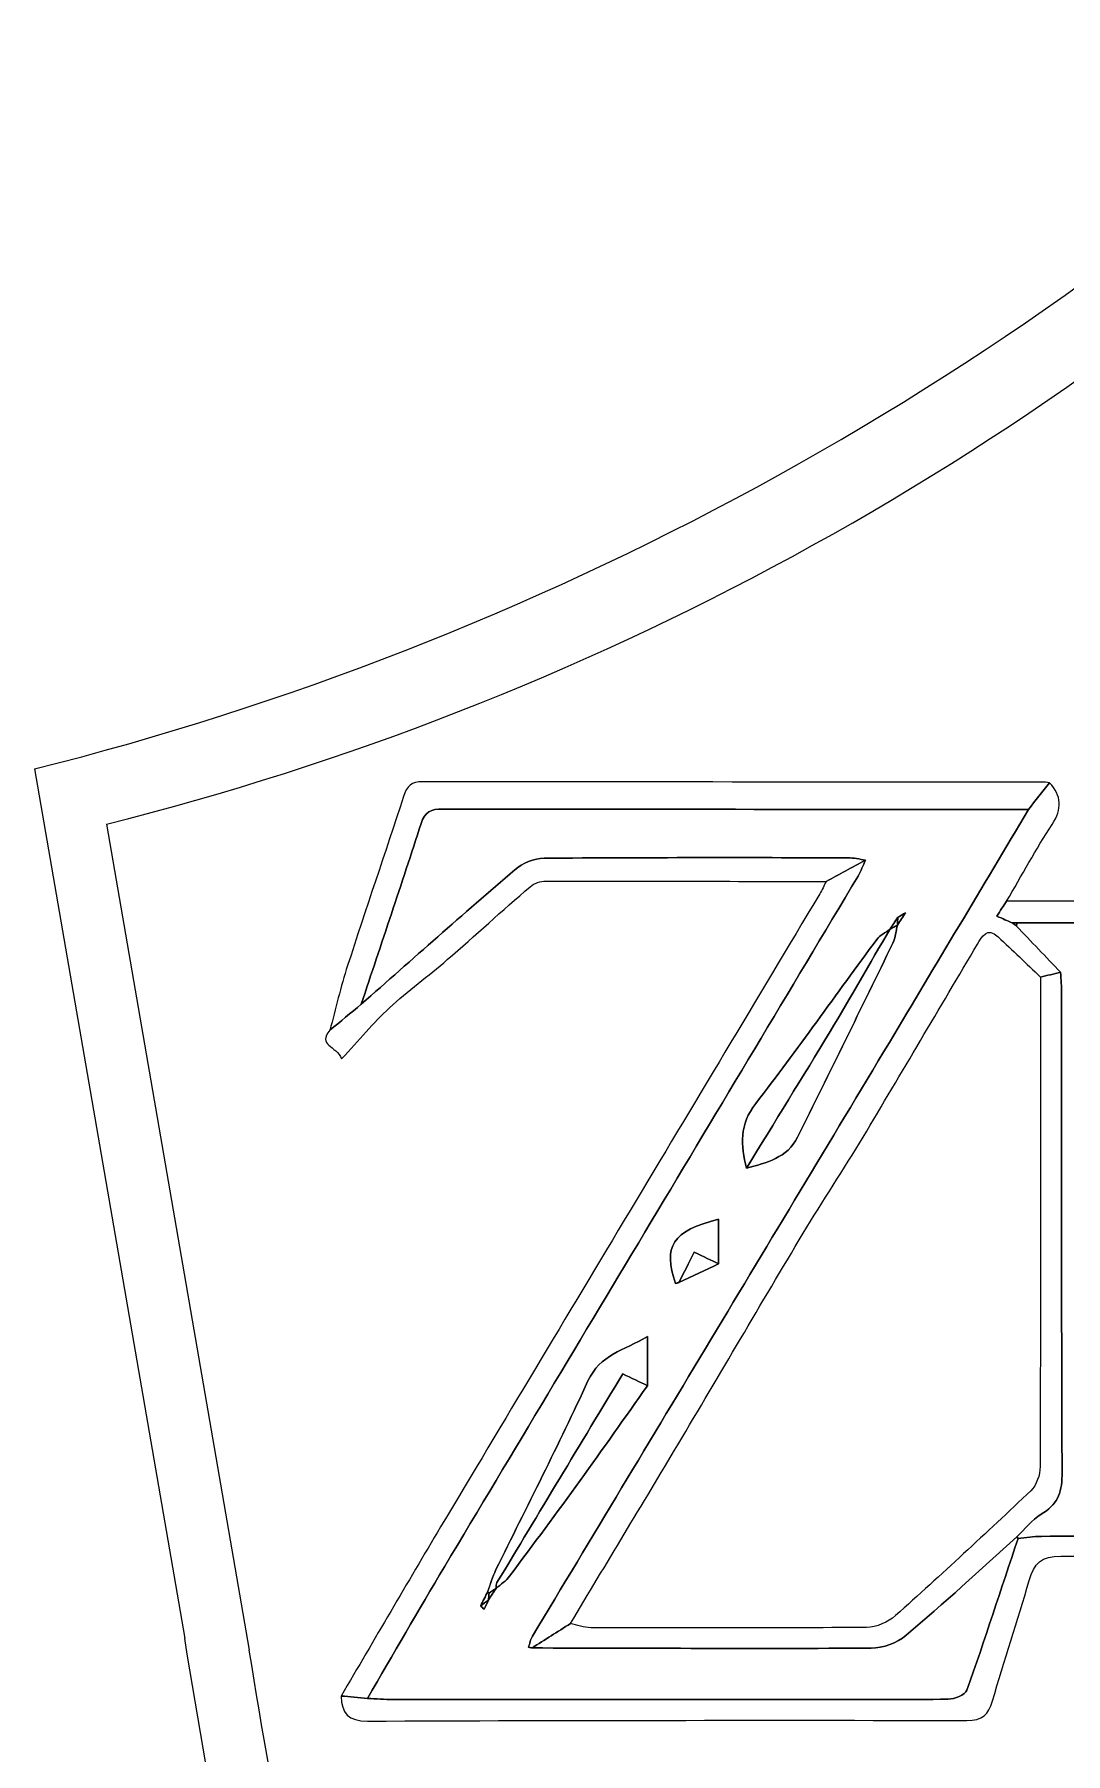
# Model space of a CAD drawing. Header units: inches. Extents: x 1.44 to 3.1, y -11.8 to -9.8.
# Drawn here: x 1.437 to 2.072, y -10.855 to -9.797 of the extents above; entities that cross this region are included whole.
import ezdxf

# ---------------------------------------------------------------- set-up
doc = ezdxf.new("R2010")
doc.units = ezdxf.units.IN
doc.header["$MEASUREMENT"] = 0

msp = doc.modelspace()

# ---------------------------------------------------------------- linework, layer by layer
at = {"color": 250, "lineweight": 0}
msp.add_line((1.4372, -10.2491), (1.5297, -10.7843), dxfattribs=at)
at = {"color": 5, "lineweight": 0}
msp.add_line((1.4815, -10.2831), (1.5694, -10.7915), dxfattribs=at)
at = {"color": 250, "lineweight": 0}
msp.add_arc((0.9728, -8.4038), 1.9029, 284.1261, 312.9293, dxfattribs=at)
at = {"color": 5, "lineweight": 0}
msp.add_arc((1.0403, -8.5301), 1.8077, 284.1261, 312.9293, dxfattribs=at)
for points, knots in [([(2.0618, -10.2576), (2.0574, -10.2631), (2.0531, -10.2686), (2.0488, -10.2741), (1.9286, -10.274), (1.8085, -10.274), (1.6884, -10.2738), (1.6813, -10.2738), (1.6774, -10.2754), (1.6751, -10.2827), (1.6631, -10.3199), (1.6506, -10.3569), (1.6383, -10.3939), (1.6319, -10.3993), (1.6255, -10.4046), (1.619, -10.4099), (1.6226, -10.3967), (1.6256, -10.3832), (1.6299, -10.3702), (1.6411, -10.3354), (1.653, -10.3009), (1.6643, -10.2661), (1.6663, -10.2597), (1.6691, -10.257), (1.6762, -10.257), (1.8031, -10.2572), (1.93, -10.2572), (2.0569, -10.2572), (2.0585, -10.2572), (2.0601, -10.2575), (2.0618, -10.2576)], [0, 0, 0, 0, 1, 1, 1, 2, 2, 2, 3, 3, 3, 4, 4, 4, 5, 5, 5, 6, 6, 6, 7, 7, 7, 8, 8, 8, 9, 9, 9, 10, 10, 10, 10]), ([(2.0618, -10.2576), (2.0692, -10.2657), (2.0697, -10.2737), (2.0634, -10.2833), (2.0534, -10.2986), (2.0447, -10.3147), (2.0354, -10.3305), (2.0335, -10.3334), (2.0315, -10.3363), (2.0293, -10.3397), (2.033, -10.3413), (2.0359, -10.3426), (2.0388, -10.3438), (2.0397, -10.3445), (2.0406, -10.3452), (2.0414, -10.3458), (2.0505, -10.3553), (2.0595, -10.3648), (2.0686, -10.3743), (2.0645, -10.3753), (2.0603, -10.3762), (2.0562, -10.3772), (2.0476, -10.3689), (2.0389, -10.3607), (2.0302, -10.3525), (2.0233, -10.346), (2.0203, -10.3523), (2.0175, -10.3569), (1.994, -10.3965), (1.9707, -10.4362), (1.9471, -10.4757), (1.9351, -10.4957), (1.9222, -10.515), (1.9102, -10.5349), (1.8843, -10.5782), (1.8589, -10.6217), (1.8331, -10.665), (1.8112, -10.7017), (1.789, -10.7384), (1.767, -10.7751), (1.7591, -10.7801), (1.7512, -10.7851), (1.7433, -10.7901), (1.7433, -10.7901), (1.7433, -10.7901), (1.7433, -10.7901), (1.7426, -10.7898), (1.7419, -10.7897), (1.7412, -10.7897), (1.742, -10.7874), (1.7424, -10.7849), (1.7436, -10.7829), (1.8168, -10.6611), (1.8901, -10.5393), (1.9633, -10.4174), (1.9919, -10.3697), (2.0203, -10.3219), (2.0488, -10.2741), (2.0531, -10.2686), (2.0574, -10.2631), (2.0618, -10.2576)], [0, 0, 0, 0, 1, 1, 1, 2, 2, 2, 3, 3, 3, 4, 4, 4, 5, 5, 5, 6, 6, 6, 7, 7, 7, 8, 8, 8, 9, 9, 9, 10, 10, 10, 11, 11, 11, 12, 12, 12, 13, 13, 13, 14, 14, 14, 15, 15, 15, 16, 16, 16, 17, 17, 17, 18, 18, 18, 19, 19, 19, 20, 20, 20, 20]), ([(1.9485, -10.3052), (1.9449, -10.3047), (1.9413, -10.3038), (1.9378, -10.3038), (1.8755, -10.3037), (1.8132, -10.3036), (1.7508, -10.3041), (1.7447, -10.3041), (1.7375, -10.3072), (1.7328, -10.3112), (1.701, -10.3384), (1.6697, -10.3663), (1.6383, -10.3939), (1.6506, -10.3569), (1.6631, -10.3199), (1.6751, -10.2827), (1.6774, -10.2754), (1.6813, -10.2738), (1.6884, -10.2738), (1.8085, -10.274), (1.9286, -10.274), (2.0488, -10.2741), (2.0203, -10.3219), (1.9919, -10.3697), (1.9633, -10.4174), (1.8901, -10.5393), (1.8168, -10.6611), (1.7436, -10.7829), (1.7424, -10.7849), (1.742, -10.7874), (1.7412, -10.7897), (1.7419, -10.7898), (1.7426, -10.79), (1.7433, -10.7901), (1.7433, -10.7901), (1.7433, -10.7901), (1.7433, -10.7901), (1.8129, -10.7902), (1.8825, -10.7906), (1.952, -10.7902), (1.9593, -10.7901), (1.968, -10.787), (1.9736, -10.7823), (1.9968, -10.7627), (2.0191, -10.742), (2.0417, -10.7217), (2.0417, -10.7217), (2.0424, -10.7227), (2.0424, -10.7227), (2.032, -10.7539), (2.0219, -10.7851), (2.011, -10.8161), (2.0099, -10.819), (2.0034, -10.8215), (1.9994, -10.8216), (1.9746, -10.8221), (1.9498, -10.8218), (1.925, -10.8218), (1.836, -10.8218), (1.747, -10.8218), (1.6579, -10.8218), (1.6527, -10.8218), (1.6474, -10.8213), (1.6421, -10.8211), (1.6579, -10.7941), (1.6735, -10.7669), (1.6895, -10.7401), (1.7743, -10.5984), (1.8592, -10.4568), (1.944, -10.3151), (1.9459, -10.312), (1.947, -10.3085), (1.9485, -10.3052)], [0, 0, 0, 0, 1, 1, 1, 2, 2, 2, 3, 3, 3, 4, 4, 4, 5, 5, 5, 6, 6, 6, 7, 7, 7, 8, 8, 8, 9, 9, 9, 10, 10, 10, 11, 11, 11, 12, 12, 12, 13, 13, 13, 14, 14, 14, 15, 15, 15, 16, 16, 16, 17, 17, 17, 18, 18, 18, 19, 19, 19, 20, 20, 20, 21, 21, 21, 22, 22, 22, 23, 23, 23, 24, 24, 24, 24]), ([(1.9485, -10.3052), (1.9404, -10.3096), (1.9324, -10.314), (1.9243, -10.3184), (1.8669, -10.3183), (1.8095, -10.3182), (1.752, -10.3182), (1.7487, -10.3182), (1.7446, -10.3194), (1.7422, -10.3216), (1.725, -10.3363), (1.7084, -10.3517), (1.6912, -10.3665), (1.6796, -10.3766), (1.6669, -10.3857), (1.6556, -10.3962), (1.6457, -10.4054), (1.637, -10.4159), (1.6262, -10.4276), (1.623, -10.4193), (1.6111, -10.4193), (1.619, -10.4099), (1.6255, -10.4046), (1.6319, -10.3993), (1.6383, -10.3939), (1.6697, -10.3663), (1.701, -10.3384), (1.7328, -10.3112), (1.7375, -10.3072), (1.7447, -10.3041), (1.7508, -10.3041), (1.8132, -10.3036), (1.8755, -10.3037), (1.9378, -10.3038), (1.9413, -10.3038), (1.9449, -10.3047), (1.9485, -10.3052)], [0, 0, 0, 0, 1, 1, 1, 2, 2, 2, 3, 3, 3, 4, 4, 4, 5, 5, 5, 6, 6, 6, 7, 7, 7, 8, 8, 8, 9, 9, 9, 10, 10, 10, 11, 11, 11, 12, 12, 12, 12]), ([(1.6421, -10.8211), (1.6367, -10.8206), (1.6313, -10.8201), (1.6259, -10.8197), (1.6463, -10.785), (1.6665, -10.7502), (1.6871, -10.7156), (1.7648, -10.5857), (1.8427, -10.4559), (1.9204, -10.326), (1.9219, -10.3236), (1.923, -10.321), (1.9243, -10.3184), (1.9324, -10.314), (1.9404, -10.3096), (1.9485, -10.3052), (1.947, -10.3085), (1.9459, -10.312), (1.944, -10.3151), (1.8592, -10.4568), (1.7743, -10.5984), (1.6895, -10.7401), (1.6735, -10.7669), (1.6579, -10.7941), (1.6421, -10.8211)], [0, 0, 0, 0, 1, 1, 1, 2, 2, 2, 3, 3, 3, 4, 4, 4, 5, 5, 5, 6, 6, 6, 7, 7, 7, 8, 8, 8, 8]), ([(2.4039, -10.3309), (2.3997, -10.3352), (2.3954, -10.3395), (2.3911, -10.3438), (2.3471, -10.3438), (2.3031, -10.3438), (2.259, -10.3438), (2.2537, -10.3302), (2.2481, -10.3395), (2.2426, -10.3437), (2.2416, -10.3437), (2.2406, -10.3438), (2.2397, -10.3438), (2.1737, -10.3438), (2.1077, -10.3438), (2.0417, -10.3438), (2.0408, -10.3438), (2.0398, -10.3438), (2.0388, -10.3438), (2.0359, -10.3426), (2.033, -10.3413), (2.0293, -10.3397), (2.0315, -10.3363), (2.0335, -10.3334), (2.0354, -10.3305), (2.1546, -10.3305), (2.2738, -10.3305), (2.3929, -10.3305), (2.3966, -10.3305), (2.4002, -10.3307), (2.4039, -10.3309)], [0, 0, 0, 0, 1, 1, 1, 2, 2, 2, 3, 3, 3, 4, 4, 4, 5, 5, 5, 6, 6, 6, 7, 7, 7, 8, 8, 8, 9, 9, 9, 10, 10, 10, 10]), ([(1.9684, -10.3405), (1.9684, -10.3405), (1.9684, -10.3404), (1.9684, -10.3404), (1.9668, -10.3429), (1.9652, -10.3454), (1.9635, -10.3479), (1.9635, -10.3479), (1.9635, -10.3479), (1.9635, -10.3479), (1.9608, -10.3499), (1.9575, -10.3514), (1.9555, -10.354), (1.9307, -10.3876), (1.9066, -10.4219), (1.881, -10.455), (1.8709, -10.468), (1.8717, -10.4808), (1.8753, -10.4948), (1.8876, -10.4915), (1.9004, -10.4885), (1.9068, -10.4758), (1.9265, -10.436), (1.946, -10.3962), (1.9654, -10.3563), (1.967, -10.3529), (1.9673, -10.3489), (1.9682, -10.3452), (1.9682, -10.3452), (1.9682, -10.3452), (1.9682, -10.3452), (1.9698, -10.3427), (1.9715, -10.3402), (1.9732, -10.3376), (1.9716, -10.3386), (1.97, -10.3395), (1.9684, -10.3405)], [0, 0, 0, 0, 1, 1, 1, 2, 2, 2, 3, 3, 3, 4, 4, 4, 5, 5, 5, 6, 6, 6, 7, 7, 7, 8, 8, 8, 9, 9, 9, 10, 10, 10, 11, 11, 11, 12, 12, 12, 12]), ([(1.9682, -10.3452), (1.9673, -10.3489), (1.967, -10.3529), (1.9654, -10.3563), (1.946, -10.3962), (1.9265, -10.436), (1.9068, -10.4758), (1.9004, -10.4885), (1.8876, -10.4915), (1.8753, -10.4948), (1.8925, -10.4668), (1.9098, -10.4388), (1.9268, -10.4107), (1.9393, -10.3899), (1.9513, -10.3688), (1.9635, -10.3479), (1.9635, -10.3479), (1.9635, -10.3479), (1.9635, -10.3479), (1.9651, -10.347), (1.9667, -10.3461), (1.9682, -10.3452)], [0, 0, 0, 0, 1, 1, 1, 2, 2, 2, 3, 3, 3, 4, 4, 4, 5, 5, 5, 6, 6, 6, 7, 7, 7, 7]), ([(1.9682, -10.3452), (1.9667, -10.3461), (1.9651, -10.347), (1.9635, -10.3479), (1.9652, -10.3454), (1.9668, -10.3429), (1.9684, -10.3404), (1.9684, -10.342), (1.9683, -10.3436), (1.9682, -10.3452), (1.9682, -10.3452), (1.9682, -10.3452), (1.9682, -10.3452)], [0, 0, 0, 0, 1, 1, 1, 2, 2, 2, 3, 3, 3, 4, 4, 4, 4]), ([(1.9682, -10.3452), (1.9683, -10.3436), (1.9684, -10.342), (1.9684, -10.3404), (1.9684, -10.3404), (1.9684, -10.3405), (1.9684, -10.3405), (1.97, -10.3395), (1.9716, -10.3386), (1.9732, -10.3376), (1.9715, -10.3402), (1.9698, -10.3427), (1.9682, -10.3452)], [0, 0, 0, 0, 1, 1, 1, 2, 2, 2, 3, 3, 3, 4, 4, 4, 4]), ([(1.9732, -10.3376), (1.9716, -10.3386), (1.97, -10.3395), (1.9684, -10.3405), (1.97, -10.3395), (1.9716, -10.3386), (1.9732, -10.3376)], [0, 0, 0, 0, 1, 1, 1, 2, 2, 2, 2]), ([(2.0417, -10.3438), (2.0417, -10.3445), (2.0415, -10.3452), (2.0414, -10.3458), (2.0406, -10.3452), (2.0397, -10.3445), (2.0388, -10.3438), (2.0398, -10.3438), (2.0408, -10.3438), (2.0417, -10.3438)], [0, 0, 0, 0, 1, 1, 1, 2, 2, 2, 3, 3, 3, 3]), ([(2.0417, -10.3438), (2.1077, -10.3438), (2.1737, -10.3438), (2.2397, -10.3438), (2.2405, -10.3443), (2.2414, -10.3449), (2.2423, -10.3454), (2.2421, -10.3897), (2.242, -10.434), (2.2419, -10.4783), (2.2288, -10.4448), (2.2158, -10.4112), (2.2026, -10.3778), (2.2011, -10.3739), (2.1983, -10.3705), (2.1962, -10.3669), (2.1738, -10.3669), (2.1514, -10.3669), (2.1283, -10.3669), (2.1281, -10.3682), (2.1275, -10.3702), (2.1275, -10.3721), (2.1275, -10.4158), (2.1274, -10.4596), (2.1276, -10.5033), (2.1276, -10.5063), (2.1291, -10.5093), (2.13, -10.5123), (2.157, -10.5195), (2.1703, -10.5151), (2.1857, -10.494), (2.19, -10.4881), (2.1946, -10.4824), (2.199, -10.4766), (2.199, -10.5114), (2.199, -10.5462), (2.199, -10.584), (2.1899, -10.5703), (2.1827, -10.5591), (2.175, -10.5482), (2.1729, -10.5452), (2.1693, -10.5414), (2.1662, -10.5412), (2.1538, -10.5404), (2.1413, -10.5409), (2.1284, -10.5409), (2.128, -10.5442), (2.1275, -10.5462), (2.1275, -10.5481), (2.1274, -10.5927), (2.1274, -10.6374), (2.1275, -10.6821), (2.1275, -10.6851), (2.1289, -10.6882), (2.1296, -10.6913), (2.1304, -10.692), (2.1312, -10.6927), (2.132, -10.6934), (2.1507, -10.6933), (2.1695, -10.6926), (2.1882, -10.6933), (2.1974, -10.6937), (2.2008, -10.6902), (2.2034, -10.6819), (2.2163, -10.6404), (2.2298, -10.599), (2.2431, -10.5575), (2.2434, -10.5941), (2.2438, -10.6307), (2.2441, -10.6673), (2.2442, -10.6847), (2.2441, -10.7021), (2.2441, -10.7207), (2.2388, -10.721), (2.2345, -10.7213), (2.2301, -10.7213), (2.1724, -10.7214), (2.1146, -10.7213), (2.0568, -10.7214), (2.052, -10.7214), (2.0472, -10.7222), (2.0424, -10.7227), (2.0424, -10.7227), (2.0417, -10.7217), (2.0417, -10.7217), (2.0466, -10.717), (2.0509, -10.7113), (2.0566, -10.7078), (2.0661, -10.7022), (2.0695, -10.6951), (2.0695, -10.684), (2.0691, -10.5852), (2.0692, -10.4865), (2.0692, -10.3877), (2.0692, -10.3832), (2.0688, -10.3788), (2.0686, -10.3743), (2.0595, -10.3648), (2.0505, -10.3553), (2.0414, -10.3458), (2.0415, -10.3452), (2.0417, -10.3445), (2.0417, -10.3438)], [0, 0, 0, 0, 1, 1, 1, 2, 2, 2, 3, 3, 3, 4, 4, 4, 5, 5, 5, 6, 6, 6, 7, 7, 7, 8, 8, 8, 9, 9, 9, 10, 10, 10, 11, 11, 11, 12, 12, 12, 13, 13, 13, 14, 14, 14, 15, 15, 15, 16, 16, 16, 17, 17, 17, 18, 18, 18, 19, 19, 19, 20, 20, 20, 21, 21, 21, 22, 22, 22, 23, 23, 23, 24, 24, 24, 25, 25, 25, 26, 26, 26, 27, 27, 27, 28, 28, 28, 29, 29, 29, 30, 30, 30, 31, 31, 31, 32, 32, 32, 33, 33, 33, 34, 34, 34, 34]), ([(2.6088, -10.3498), (2.6366, -10.3617), (2.6568, -10.3806), (2.671, -10.408), (2.6903, -10.4455), (2.6992, -10.4848), (2.6992, -10.5265), (2.6992, -10.5352), (2.6978, -10.5439), (2.697, -10.5527), (2.6976, -10.561), (2.7003, -10.5698), (2.6984, -10.5776), (2.6928, -10.6007), (2.6854, -10.6233), (2.6785, -10.6461), (2.6768, -10.6518), (2.6743, -10.6573), (2.6721, -10.6629), (2.6615, -10.6743), (2.6509, -10.6857), (2.6404, -10.6971), (2.64, -10.6976), (2.6403, -10.6987), (2.6402, -10.6995), (2.6402, -10.6995), (2.6403, -10.6993), (2.6403, -10.6993), (2.6168, -10.7197), (2.5868, -10.7242), (2.5583, -10.7318), (2.5498, -10.7341), (2.5405, -10.7338), (2.5316, -10.7338), (2.3773, -10.7339), (2.223, -10.734), (2.0687, -10.7336), (2.0568, -10.7336), (2.0522, -10.7379), (2.0492, -10.7486), (2.0422, -10.7735), (2.0338, -10.7979), (2.0267, -10.8227), (2.0242, -10.8312), (2.0206, -10.8347), (2.0109, -10.8347), (1.888, -10.8345), (1.765, -10.8346), (1.6421, -10.8351), (1.6304, -10.8351), (1.6261, -10.8303), (1.6259, -10.8197), (1.6313, -10.8201), (1.6367, -10.8206), (1.6421, -10.8211), (1.6474, -10.8213), (1.6527, -10.8218), (1.6579, -10.8218), (1.747, -10.8218), (1.836, -10.8218), (1.925, -10.8218), (1.9498, -10.8218), (1.9746, -10.8221), (1.9994, -10.8216), (2.0034, -10.8215), (2.0099, -10.819), (2.011, -10.8161), (2.0219, -10.7851), (2.032, -10.7539), (2.0424, -10.7227), (2.0472, -10.7222), (2.052, -10.7214), (2.0568, -10.7214), (2.1146, -10.7213), (2.1724, -10.7214), (2.2301, -10.7213), (2.2345, -10.7213), (2.2388, -10.721), (2.2441, -10.7207), (2.2441, -10.7021), (2.2442, -10.6847), (2.2441, -10.6673), (2.2438, -10.6307), (2.2434, -10.5941), (2.2431, -10.5575), (2.2469, -10.5536), (2.2507, -10.5497), (2.2545, -10.5458), (2.2557, -10.5489), (2.2581, -10.552), (2.2581, -10.5551), (2.2584, -10.6032), (2.2584, -10.6512), (2.2585, -10.6993), (2.2573, -10.7048), (2.2557, -10.7103), (2.2551, -10.7159), (2.2549, -10.7175), (2.2573, -10.7195), (2.2585, -10.7212), (2.3202, -10.7212), (2.3819, -10.7212), (2.4446, -10.7212), (2.4446, -10.7094), (2.4447, -10.6993), (2.4446, -10.6892), (2.4443, -10.6452), (2.444, -10.6013), (2.4437, -10.5573), (2.4476, -10.5527), (2.4515, -10.5481), (2.4554, -10.5434), (2.4567, -10.5465), (2.459, -10.5496), (2.459, -10.5527), (2.4593, -10.6001), (2.4594, -10.6476), (2.4595, -10.695), (2.4578, -10.7033), (2.4562, -10.7116), (2.4545, -10.7199), (2.4585, -10.7204), (2.4625, -10.7214), (2.4664, -10.7214), (2.4936, -10.7208), (2.5209, -10.7204), (2.5481, -10.7194), (2.6068, -10.7172), (2.6512, -10.6845), (2.67, -10.629), (2.6845, -10.5864), (2.6865, -10.5425), (2.6823, -10.4979), (2.6767, -10.4385), (2.657, -10.3879), (2.6013, -10.3579), (2.6038, -10.3552), (2.6063, -10.3525), (2.6088, -10.3498)], [0, 0, 0, 0, 1, 1, 1, 2, 2, 2, 3, 3, 3, 4, 4, 4, 5, 5, 5, 6, 6, 6, 7, 7, 7, 8, 8, 8, 9, 9, 9, 10, 10, 10, 11, 11, 11, 12, 12, 12, 13, 13, 13, 14, 14, 14, 15, 15, 15, 16, 16, 16, 17, 17, 17, 18, 18, 18, 19, 19, 19, 20, 20, 20, 21, 21, 21, 22, 22, 22, 23, 23, 23, 24, 24, 24, 25, 25, 25, 26, 26, 26, 27, 27, 27, 28, 28, 28, 29, 29, 29, 30, 30, 30, 31, 31, 31, 32, 32, 32, 33, 33, 33, 34, 34, 34, 35, 35, 35, 36, 36, 36, 37, 37, 37, 38, 38, 38, 39, 39, 39, 40, 40, 40, 41, 41, 41, 42, 42, 42, 43, 43, 43, 44, 44, 44, 45, 45, 45, 46, 46, 46, 46]), ([(1.9635, -10.3479), (1.9513, -10.3688), (1.9393, -10.3899), (1.9268, -10.4107), (1.9098, -10.4388), (1.8925, -10.4668), (1.8753, -10.4948), (1.8717, -10.4808), (1.8709, -10.468), (1.881, -10.455), (1.9066, -10.4219), (1.9307, -10.3876), (1.9555, -10.354), (1.9575, -10.3514), (1.9608, -10.3499), (1.9635, -10.3479)], [0, 0, 0, 0, 1, 1, 1, 2, 2, 2, 3, 3, 3, 4, 4, 4, 5, 5, 5, 5]), ([(1.767, -10.7751), (1.7711, -10.776), (1.7753, -10.7776), (1.7795, -10.7776), (1.836, -10.7778), (1.8925, -10.778), (1.9491, -10.7774), (1.9552, -10.7774), (1.9625, -10.7743), (1.967, -10.7702), (1.9952, -10.745), (2.0229, -10.7193), (2.0503, -10.6933), (2.0538, -10.6899), (2.056, -10.6835), (2.056, -10.6785), (2.0563, -10.5781), (2.0562, -10.4776), (2.0562, -10.3772), (2.0603, -10.3762), (2.0645, -10.3753), (2.0686, -10.3743), (2.0688, -10.3788), (2.0692, -10.3832), (2.0692, -10.3877), (2.0692, -10.4865), (2.0691, -10.5852), (2.0695, -10.684), (2.0695, -10.6951), (2.0661, -10.7022), (2.0566, -10.7078), (2.0509, -10.7113), (2.0466, -10.717), (2.0417, -10.7217), (2.0191, -10.742), (1.9968, -10.7627), (1.9736, -10.7823), (1.968, -10.787), (1.9593, -10.7901), (1.952, -10.7902), (1.8825, -10.7906), (1.8129, -10.7902), (1.7433, -10.7901), (1.7512, -10.7851), (1.7591, -10.7801), (1.767, -10.7751)], [0, 0, 0, 0, 1, 1, 1, 2, 2, 2, 3, 3, 3, 4, 4, 4, 5, 5, 5, 6, 6, 6, 7, 7, 7, 8, 8, 8, 9, 9, 9, 10, 10, 10, 11, 11, 11, 12, 12, 12, 13, 13, 13, 14, 14, 14, 15, 15, 15, 15]), ([(1.8339, -10.5652), (1.8339, -10.5652), (1.8338, -10.5652), (1.8338, -10.5652), (1.8419, -10.5614), (1.8501, -10.5575), (1.8582, -10.5537), (1.8582, -10.5447), (1.8582, -10.5357), (1.8582, -10.5262), (1.8298, -10.5334), (1.8237, -10.5432), (1.8317, -10.5658), (1.8324, -10.5656), (1.8331, -10.5654), (1.8339, -10.5652)], [0, 0, 0, 0, 1, 1, 1, 2, 2, 2, 3, 3, 3, 4, 4, 4, 5, 5, 5, 5]), ([(1.8317, -10.5658), (1.8237, -10.5432), (1.8298, -10.5334), (1.8582, -10.5262), (1.8582, -10.5357), (1.8582, -10.5447), (1.8582, -10.5537), (1.8536, -10.5515), (1.849, -10.5493), (1.8432, -10.5465), (1.8398, -10.5533), (1.8368, -10.5593), (1.8338, -10.5652), (1.8338, -10.5652), (1.8339, -10.5652), (1.8339, -10.5652), (1.8331, -10.5652), (1.8324, -10.5654), (1.8317, -10.5658)], [0, 0, 0, 0, 1, 1, 1, 2, 2, 2, 3, 3, 3, 4, 4, 4, 5, 5, 5, 6, 6, 6, 6]), ([(1.8338, -10.5652), (1.8368, -10.5593), (1.8398, -10.5533), (1.8432, -10.5465), (1.849, -10.5493), (1.8536, -10.5515), (1.8582, -10.5537), (1.8501, -10.5575), (1.8419, -10.5614), (1.8338, -10.5652)], [0, 0, 0, 0, 1, 1, 1, 2, 2, 2, 3, 3, 3, 3]), ([(1.8317, -10.5658), (1.8324, -10.5654), (1.8331, -10.5652), (1.8339, -10.5652), (1.8331, -10.5654), (1.8324, -10.5656), (1.8317, -10.5658)], [0, 0, 0, 0, 1, 1, 1, 2, 2, 2, 2]), ([(1.7164, -10.7608), (1.7181, -10.7583), (1.7197, -10.7558), (1.7213, -10.7534), (1.7213, -10.7534), (1.7213, -10.7534), (1.7213, -10.7534), (1.7241, -10.7509), (1.7274, -10.7488), (1.7296, -10.7459), (1.7442, -10.7263), (1.7587, -10.7067), (1.773, -10.687), (1.7869, -10.6677), (1.8006, -10.6481), (1.8144, -10.6287), (1.8144, -10.6194), (1.8144, -10.6102), (1.8144, -10.5985), (1.7996, -10.607), (1.7852, -10.6097), (1.7778, -10.6257), (1.7599, -10.6649), (1.7401, -10.7032), (1.7212, -10.7419), (1.7191, -10.7463), (1.7178, -10.7509), (1.7161, -10.7555), (1.7146, -10.7584), (1.7132, -10.7612), (1.7118, -10.7641), (1.7125, -10.7649), (1.7132, -10.7656), (1.7139, -10.7663), (1.7148, -10.7644), (1.7157, -10.7626), (1.7165, -10.7607), (1.7165, -10.7607), (1.7164, -10.7608), (1.7164, -10.7608)], [0, 0, 0, 0, 1, 1, 1, 2, 2, 2, 3, 3, 3, 4, 4, 4, 5, 5, 5, 6, 6, 6, 7, 7, 7, 8, 8, 8, 9, 9, 9, 10, 10, 10, 11, 11, 11, 12, 12, 12, 13, 13, 13, 13]), ([(1.716, -10.7555), (1.7178, -10.7509), (1.7191, -10.7463), (1.7212, -10.7419), (1.7401, -10.7032), (1.7599, -10.6649), (1.7778, -10.6257), (1.7852, -10.6097), (1.7996, -10.607), (1.8144, -10.5985), (1.8144, -10.6102), (1.8144, -10.6194), (1.8144, -10.6287), (1.8095, -10.6263), (1.8045, -10.624), (1.7992, -10.6214), (1.773, -10.6648), (1.7474, -10.7073), (1.7218, -10.7499), (1.7212, -10.7508), (1.7215, -10.7522), (1.7213, -10.7534), (1.7213, -10.7534), (1.7213, -10.7534), (1.7213, -10.7534), (1.7199, -10.7543), (1.7185, -10.7553), (1.717, -10.7563), (1.7167, -10.756), (1.7164, -10.7557), (1.716, -10.7555)], [0, 0, 0, 0, 1, 1, 1, 2, 2, 2, 3, 3, 3, 4, 4, 4, 5, 5, 5, 6, 6, 6, 7, 7, 7, 8, 8, 8, 9, 9, 9, 10, 10, 10, 10]), ([(1.7213, -10.7534), (1.7215, -10.7522), (1.7212, -10.7508), (1.7218, -10.7499), (1.7474, -10.7073), (1.773, -10.6648), (1.7992, -10.6214), (1.8045, -10.624), (1.8095, -10.6263), (1.8144, -10.6287), (1.8006, -10.6481), (1.7869, -10.6677), (1.773, -10.687), (1.7587, -10.7067), (1.7442, -10.7263), (1.7296, -10.7459), (1.7274, -10.7488), (1.7241, -10.7509), (1.7213, -10.7534)], [0, 0, 0, 0, 1, 1, 1, 2, 2, 2, 3, 3, 3, 4, 4, 4, 5, 5, 5, 6, 6, 6, 6]), ([(1.7165, -10.7607), (1.7149, -10.7618), (1.7134, -10.763), (1.7118, -10.7641), (1.7132, -10.7612), (1.7146, -10.7584), (1.7161, -10.7555), (1.7164, -10.7557), (1.7167, -10.756), (1.717, -10.7563), (1.7168, -10.7578), (1.7166, -10.7593), (1.7164, -10.7608), (1.7164, -10.7608), (1.7165, -10.7607), (1.7165, -10.7607)], [0, 0, 0, 0, 1, 1, 1, 2, 2, 2, 3, 3, 3, 4, 4, 4, 5, 5, 5, 5]), ([(1.7164, -10.7608), (1.7166, -10.7593), (1.7168, -10.7578), (1.717, -10.7563), (1.7185, -10.7553), (1.7199, -10.7543), (1.7213, -10.7534), (1.7197, -10.7558), (1.7181, -10.7583), (1.7164, -10.7608)], [0, 0, 0, 0, 1, 1, 1, 2, 2, 2, 3, 3, 3, 3]), ([(1.7165, -10.7607), (1.7157, -10.7626), (1.7148, -10.7644), (1.7139, -10.7663), (1.7132, -10.7656), (1.7125, -10.7649), (1.7118, -10.7641), (1.7134, -10.763), (1.7149, -10.7618), (1.7165, -10.7607)], [0, 0, 0, 0, 1, 1, 1, 2, 2, 2, 3, 3, 3, 3]), ([(2.2716, -11.7537), (2.1688, -11.6772), (1.9885, -11.543), (1.7633, -11.3236), (1.6174, -11.0742), (1.5852, -10.8894), (1.5694, -10.7915)], [0, 0, 0, 0, 0.0808468, 0.1419248, 0.197496, 0.2597021, 0.2597021, 0.2597021, 0.2597021]), ([(1.7433, -10.7901), (1.7426, -10.79), (1.7419, -10.7898), (1.7412, -10.7897), (1.7419, -10.7897), (1.7426, -10.7898), (1.7433, -10.7901)], [0, 0, 0, 0, 1, 1, 1, 2, 2, 2, 2])]:
    msp.add_open_spline(points, degree=3, knots=knots, dxfattribs=at)
at = {"color": 250, "lineweight": 0}
msp.add_open_spline([(2.2688, -11.7971), (2.1607, -11.7166), (1.9708, -11.5753), (1.7338, -11.3444), (1.5803, -11.0819), (1.5464, -10.8873), (1.5297, -10.7843)], degree=3, knots=[0, 0, 0, 0, 0.0808468, 0.1419248, 0.197496, 0.2597021, 0.2597021, 0.2597021, 0.2597021], dxfattribs=at)

doc.saveas('drawing.dxf')
